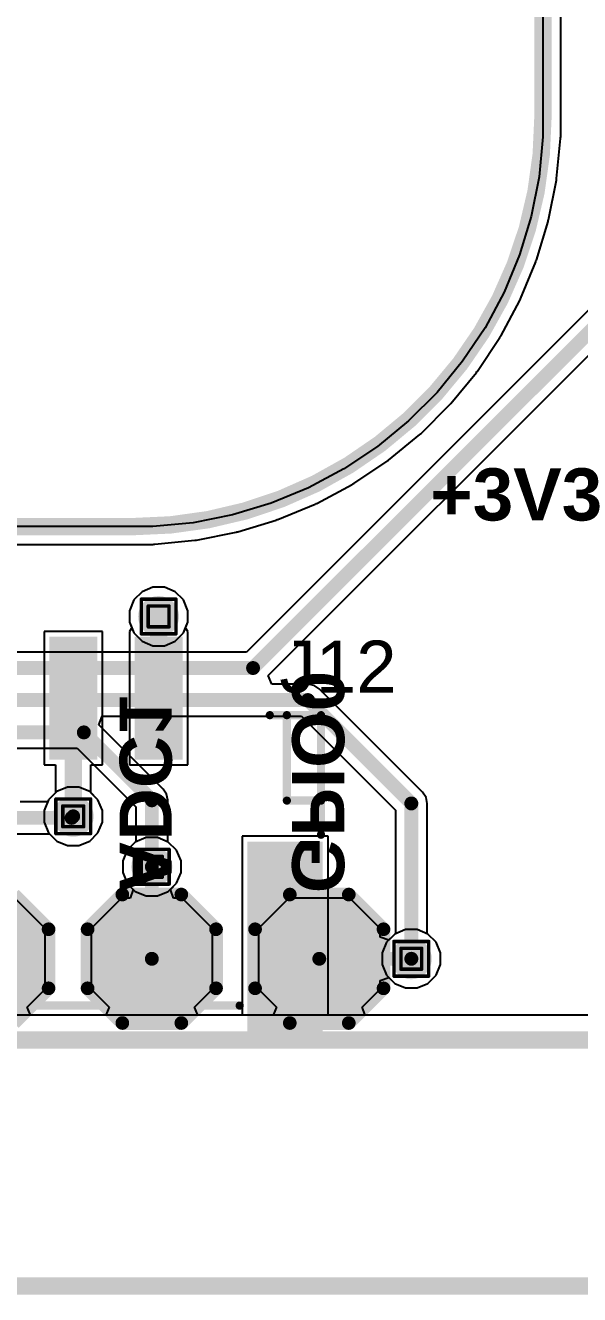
# Model space of a CAD drawing. Header units: inches. Extents: x -22 to 5433, y -13 to 5447.
# Drawn here: x 50.99 to 59.1, y -7.23 to 11.34 of the extents above; entities that cross this region are included whole.
import ezdxf

# ---------------------------------------------------------------- set-up
doc = ezdxf.new("R2010")
doc.units = ezdxf.units.IN
for name, color, linetype in [('Board_outline', 216, 'Continuous'), ('Bottom Layer', 5, 'Continuous'), ('Bottom Overlay', 54, 'Continuous'), ('Bottom Paste', 16, 'Continuous'), ('Bottom Solder', 6, 'Continuous'), ('Dimensions', 6, 'Continuous'), ('Drill Drawing', 1, 'Continuous'), ('Ground', 16, 'Continuous'), ('Multi-Layer', 9, 'Continuous'), ('Power', 76, 'Continuous'), ('Top Layer', 1, 'Continuous'), ('Top Overlay', 2, 'Continuous'), ('Top Paste', 8, 'Continuous'), ('Top Solder', 216, 'Continuous'), ('Via Holes', 16, 'Continuous')]:
    doc.layers.add(name, color=color, linetype=linetype)
doc.styles.add('Arial', font='', dxfattribs={"height": 0.2})
doc.styles.add('Arial_Bold', font='', dxfattribs={"height": 0.2})
doc.styles.get('Arial').set_extended_font_data('Arial')
doc.styles.get('Arial_Bold').set_extended_font_data('Arial', bold=True)

msp = doc.modelspace()

# ---------------------------------------------------------------- hatches: boundary and pattern name
at = {"layer": 'Bottom Layer'}
h = msp.add_hatch(color=5, dxfattribs=at)
edge = h.paths.add_edge_path()
edge.add_arc((52.938, 2.692), 0.3, 0, 360)
h = msp.add_hatch(color=5, dxfattribs=at)
edge = h.paths.add_edge_path()
edge.add_arc((51.689, -0.232), 0.3, 0, 360)
h = msp.add_hatch(color=5, dxfattribs=at)
edge = h.paths.add_edge_path()
edge.add_arc((52.839, -0.97), 0.3, 0, 360)
for points in [[(49.627, -1.936), (49.627, -2.698), (50.008, -3.079), (50.77, -3.079), (51.151, -2.698), (51.151, -1.936), (50.77, -1.555), (50.008, -1.555)], [(53.601, -2.698), (53.601, -1.936), (53.22, -1.555), (52.458, -1.555), (52.077, -1.936), (52.077, -2.698), (52.458, -3.079), (53.22, -3.079)], [(54.527, -1.936), (54.527, -2.698), (54.908, -3.079), (55.67, -3.079), (56.051, -2.698), (56.051, -1.936), (55.67, -1.555), (54.908, -1.555)]]:
    msp.add_hatch(color=5, dxfattribs=at).paths.add_polyline_path(points)
h = msp.add_hatch(color=5, dxfattribs=at)
edge = h.paths.add_edge_path()
edge.add_arc((56.635, -2.317), 0.3, 0, 360)
at = {"layer": 'Bottom Paste'}
for points in [[(49.627, -1.936), (49.627, -2.698), (50.008, -3.079), (50.77, -3.079), (51.151, -2.698), (51.151, -1.936), (50.77, -1.555), (50.008, -1.555)], [(53.601, -2.698), (53.601, -1.936), (53.22, -1.555), (52.458, -1.555), (52.077, -1.936), (52.077, -2.698), (52.458, -3.079), (53.22, -3.079)], [(54.527, -1.936), (54.527, -2.698), (54.908, -3.079), (55.67, -3.079), (56.051, -2.698), (56.051, -1.936), (55.67, -1.555), (54.908, -1.555)]]:
    msp.add_hatch(color=16, dxfattribs=at).paths.add_polyline_path(points)
at = {"layer": 'Bottom Solder'}
for points in [[(49.525, -1.885), (49.525, -2.749), (49.957, -3.18), (50.82, -3.18), (51.252, -2.749), (51.252, -1.885), (50.82, -1.453), (49.957, -1.453)], [(53.702, -2.749), (53.702, -1.885), (53.27, -1.453), (52.407, -1.453), (51.975, -1.885), (51.975, -2.749), (52.407, -3.18), (53.27, -3.18)], [(54.425, -1.885), (54.425, -2.749), (54.857, -3.18), (55.72, -3.18), (56.152, -2.749), (56.152, -1.885), (55.72, -1.453), (54.857, -1.453)]]:
    msp.add_hatch(color=6, dxfattribs=at).paths.add_polyline_path(points)
at = {"layer": 'Ground'}
h = msp.add_hatch(color=16, dxfattribs=at)
edge = h.paths.add_edge_path()
edge.add_arc((52.938, 2.692), 0.3, 0, 360)
h = msp.add_hatch(color=16, dxfattribs=at)
edge = h.paths.add_edge_path()
edge.add_arc((51.689, -0.232), 0.3, 0, 360)
h = msp.add_hatch(color=16, dxfattribs=at)
edge = h.paths.add_edge_path()
edge.add_arc((52.839, -0.97), 0.3, 0, 360)
h = msp.add_hatch(color=16, dxfattribs=at)
edge = h.paths.add_edge_path()
edge.add_arc((56.635, -2.317), 0.3, 0, 360)
at = {"layer": 'Power'}
h = msp.add_hatch(color=76, dxfattribs=at)
edge = h.paths.add_edge_path()
edge.add_arc((52.938, 2.692), 0.3, 0, 360)
h = msp.add_hatch(color=76, dxfattribs=at)
edge = h.paths.add_edge_path()
edge.add_arc((51.689, -0.232), 0.3, 0, 360)
h = msp.add_hatch(color=76, dxfattribs=at)
edge = h.paths.add_edge_path()
edge.add_arc((52.839, -0.97), 0.3, 0, 360)
h = msp.add_hatch(color=76, dxfattribs=at)
edge = h.paths.add_edge_path()
edge.add_arc((56.635, -2.317), 0.3, 0, 360)
at = {"layer": 'Top Layer'}
h = msp.add_hatch(color=1, dxfattribs=at)
edge = h.paths.add_edge_path()
edge.add_arc((52.938, 2.692), 0.3, 0, 360)
for points in [[(51.389, 2.347), (51.989, 2.347), (51.989, 0.647), (51.389, 0.647)], [(52.638, 2.347), (53.238, 2.347), (53.238, 0.647), (52.638, 0.647)], [(54.289, -0.652), (55.289, -0.652), (55.289, -3.352), (54.289, -3.352)]]:
    msp.add_hatch(color=1, dxfattribs=at).paths.add_polyline_path(points)
h = msp.add_hatch(color=1, dxfattribs=at)
edge = h.paths.add_edge_path()
edge.add_arc((51.689, -0.232), 0.3, 0, 360)
h = msp.add_hatch(color=1, dxfattribs=at)
edge = h.paths.add_edge_path()
edge.add_arc((52.839, -0.97), 0.3, 0, 360)
h = msp.add_hatch(color=1, dxfattribs=at)
edge = h.paths.add_edge_path()
edge.add_arc((56.635, -2.317), 0.3, 0, 360)
at = {"layer": 'Top Paste'}
for points in [[(51.389, 2.347), (51.989, 2.347), (51.989, 0.647), (51.389, 0.647)], [(52.638, 2.347), (53.238, 2.347), (53.238, 0.647), (52.638, 0.647)], [(54.289, -0.652), (55.289, -0.652), (55.289, -3.352), (54.289, -3.352)]]:
    msp.add_hatch(color=8, dxfattribs=at).paths.add_polyline_path(points)
at = {"layer": 'Top Solder'}
for points in [[(51.338, 2.398), (52.039, 2.398), (52.039, 0.596), (51.338, 0.596)], [(52.588, 2.398), (53.289, 2.398), (53.289, 0.596), (52.588, 0.596)], [(54.238, -0.601), (55.339, -0.601), (55.339, -3.403), (54.238, -3.403)]]:
    msp.add_hatch(color=216, dxfattribs=at).paths.add_polyline_path(points)
at = {"layer": 'Via Holes'}
h = msp.add_hatch(color=7, dxfattribs=at)
edge = h.paths.add_edge_path()
edge.add_arc((52.938, 2.692), 0.15, 0, 360)
h = msp.add_hatch(color=7, dxfattribs=at)
edge = h.paths.add_edge_path()
edge.add_arc((51.689, -0.232), 0.15, 0, 360)
h = msp.add_hatch(color=7, dxfattribs=at)
edge = h.paths.add_edge_path()
edge.add_arc((52.839, -0.97), 0.15, 0, 360)
h = msp.add_hatch(color=7, dxfattribs=at)
edge = h.paths.add_edge_path()
edge.add_arc((56.635, -2.317), 0.15, 0, 360)

# ---------------------------------------------------------------- linework, layer by layer
at = {"layer": 'Board_outline'}
for points in [[(58.561, 10.007, 0.254, 0.254, 0), (58.561, 20.983, 0.254, 0.254, 0)], [(58.561, 10.007, 0.254, 0.254, -0.414214), (52.561, 4.007, 0.254, 0.254, 0)], [(41.584, 4.007, 0.254, 0.254, 0), (52.561, 4.007, 0.254, 0.254, 0)], [(-4.689, -3.505, 0.254, 0.254, 0), (67.311, -3.505, 0.254, 0.254, 0)], [(-4.689, -3.505, 0.254, 0.254, 0), (67.311, -3.505, 0.254, 0.254, 0)]]:
    msp.add_lwpolyline(points, format="xyseb", dxfattribs=at)
for points in [[(58.497, 10.007, 0.127, 0.127, 1), (58.624, 10.007, 0.127, 0.127, 1)], [(58.497, 10.007, 0.127, 0.127, 1), (58.624, 10.007, 0.127, 0.127, 1)], [(52.497, 4.007, 0.127, 0.127, 1), (52.624, 4.007, 0.127, 0.127, 1)], [(52.497, 4.007, 0.127, 0.127, 1), (52.624, 4.007, 0.127, 0.127, 1)]]:
    msp.add_lwpolyline(points, format="xyseb", close=True, dxfattribs=at)
at = {"layer": 'Bottom Layer'}
for p, q in [((58.82, 10.007), (58.82, 20.983)), ((58.82, 9.712), (58.82, 10.007)), ((58.761, 9.1), (58.818, 9.686)), ((58.817, 9.699), (58.82, 9.712)), ((58.818, 9.686), (58.817, 9.699)), ((58.642, 8.496), (58.757, 9.075)), ((58.757, 9.087), (58.761, 9.1)), ((58.757, 9.075), (58.757, 9.087)), ((58.465, 7.908), (58.636, 8.472)), ((58.636, 8.472), (58.637, 8.485)), ((58.637, 8.485), (58.642, 8.496)), ((58.23, 7.339), (58.456, 7.884)), ((58.456, 7.884), (58.458, 7.896)), ((58.458, 7.896), (58.465, 7.908)), ((57.942, 6.796), (58.22, 7.316)), ((58.22, 7.316), (58.223, 7.328)), ((58.223, 7.328), (58.23, 7.339)), ((57.601, 6.284), (57.929, 6.774)), ((57.929, 6.774), (57.933, 6.786)), ((57.933, 6.786), (57.942, 6.796)), ((57.212, 5.808), (57.586, 6.264)), ((57.586, 6.264), (57.592, 6.275)), ((57.592, 6.275), (57.601, 6.284)), ((56.778, 5.372), (57.195, 5.789)), ((57.195, 5.789), (57.202, 5.8)), ((57.202, 5.8), (57.212, 5.808)), ((56.303, 4.981), (56.759, 5.355)), ((56.759, 5.355), (56.767, 5.365)), ((56.767, 5.365), (56.778, 5.372)), ((55.793, 4.639), (56.283, 4.966)), ((56.283, 4.966), (56.292, 4.975)), ((56.292, 4.975), (56.303, 4.981)), ((55.251, 4.348), (55.771, 4.626)), ((55.771, 4.626), (55.781, 4.634)), ((55.781, 4.634), (55.793, 4.639)), ((54.684, 4.111), (55.228, 4.337)), ((55.228, 4.337), (55.239, 4.344)), ((55.239, 4.344), (55.251, 4.348)), ((54.095, 3.932), (54.66, 4.103)), ((54.66, 4.103), (54.671, 4.109)), ((54.671, 4.109), (54.684, 4.111)), ((53.493, 3.81), (54.071, 3.925)), ((54.071, 3.925), (54.083, 3.93)), ((54.083, 3.93), (54.095, 3.932)), ((41.63, 3.748), (52.855, 3.748)), ((52.855, 3.748), (52.868, 3.75)), ((52.868, 3.75), (52.881, 3.749)), ((52.881, 3.749), (53.467, 3.807)), ((53.467, 3.807), (53.48, 3.81)), ((53.48, 3.81), (53.493, 3.81)), ((52.697, 3.054), (52.576, 2.934)), ((52.854, 3.119), (52.697, 3.054)), ((53.023, 3.119), (52.854, 3.119)), ((53.18, 3.054), (53.023, 3.119)), ((53.3, 2.934), (53.18, 3.054)), ((52.576, 2.934), (52.511, 2.777)), ((53.365, 2.777), (53.3, 2.934)), ((52.511, 2.777), (52.511, 2.608)), ((52.511, 2.608), (52.576, 2.451)), ((53.3, 2.451), (53.365, 2.608)), ((53.365, 2.608), (53.365, 2.777)), ((52.576, 2.451), (52.697, 2.33)), ((53.18, 2.33), (53.3, 2.451)), ((52.697, 2.33), (52.854, 2.265)), ((52.854, 2.265), (53.023, 2.265)), ((53.023, 2.265), (53.18, 2.33)), ((51.604, 0.195), (51.447, 0.13)), ((51.773, 0.195), (51.604, 0.195)), ((51.93, 0.13), (51.773, 0.195)), ((51.327, 0.01), (51.262, -0.147)), ((51.447, 0.13), (51.327, 0.01)), ((52.051, 0.01), (51.93, 0.13)), ((52.116, -0.147), (52.051, 0.01)), ((51.262, -0.147), (51.262, -0.317)), ((52.116, -0.317), (52.116, -0.147)), ((51.262, -0.317), (51.327, -0.474)), ((52.051, -0.474), (52.116, -0.317)), ((51.327, -0.474), (51.447, -0.594)), ((51.93, -0.594), (52.051, -0.474)), ((52.754, -0.543), (52.597, -0.608)), ((52.923, -0.543), (52.754, -0.543)), ((53.08, -0.608), (52.923, -0.543)), ((51.447, -0.594), (51.604, -0.659)), ((51.604, -0.659), (51.773, -0.659)), ((51.773, -0.659), (51.93, -0.594)), ((52.477, -0.728), (52.412, -0.885)), ((52.597, -0.608), (52.477, -0.728)), ((53.201, -0.728), (53.08, -0.608)), ((53.266, -0.885), (53.201, -0.728)), ((52.412, -0.885), (52.412, -1.055)), ((53.266, -1.055), (53.266, -0.885)), ((52.412, -1.055), (52.477, -1.212)), ((53.201, -1.212), (53.266, -1.055)), ((52.477, -1.212), (52.565, -1.301)), ((53.112, -1.301), (53.201, -1.212)), ((51.278, -1.872), (50.833, -1.428)), ((52.394, -1.428), (51.95, -1.872)), ((52.521, -1.428), (52.394, -1.428)), ((52.565, -1.301), (52.521, -1.428)), ((53.156, -1.428), (53.112, -1.301)), ((53.283, -1.428), (53.156, -1.428)), ((53.728, -1.872), (53.283, -1.428)), ((54.844, -1.428), (54.4, -1.872)), ((55.733, -1.428), (54.844, -1.428)), ((56.178, -1.872), (55.733, -1.428)), ((51.278, -2.761), (51.278, -1.872)), ((51.95, -1.872), (51.95, -2.761)), ((53.728, -2.761), (53.728, -1.872)), ((54.4, -1.872), (54.4, -2.761)), ((56.178, -1.999), (56.178, -1.872)), ((56.305, -2.043), (56.178, -1.999)), ((56.393, -1.955), (56.305, -2.043)), ((56.55, -1.89), (56.393, -1.955)), ((56.72, -1.89), (56.55, -1.89)), ((56.877, -1.955), (56.72, -1.89)), ((56.997, -2.075), (56.877, -1.955)), ((57.062, -2.232), (56.997, -2.075)), ((56.997, -2.559), (57.062, -2.402)), ((57.062, -2.402), (57.062, -2.232)), ((56.178, -2.635), (56.305, -2.59)), ((56.305, -2.59), (56.393, -2.679)), ((56.877, -2.679), (56.997, -2.559)), ((51.014, -3.025), (51.278, -2.761)), ((51.95, -2.761), (52.213, -3.025)), ((53.464, -3.025), (53.728, -2.761)), ((54.4, -2.761), (54.663, -3.025)), ((55.914, -3.025), (56.178, -2.761)), ((56.178, -2.761), (56.178, -2.635)), ((56.393, -2.679), (56.55, -2.744)), ((56.55, -2.744), (56.72, -2.744)), ((56.72, -2.744), (56.877, -2.679)), ((51.062, -3.142), (51.014, -3.025)), ((52.165, -3.142), (51.062, -3.142)), ((52.213, -3.025), (52.165, -3.142)), ((53.512, -3.142), (53.464, -3.025)), ((54.615, -3.142), (53.512, -3.142)), ((54.663, -3.025), (54.615, -3.142)), ((55.962, -3.142), (55.914, -3.025)), ((66.954, -3.142), (55.962, -3.142))]:
    msp.add_line(p, q, dxfattribs=at)
for points in [[(52.839, -2.317, 0.203, 0.203, 0), (52.839, -0.97, 0.203, 0.203, 0)], [(55.289, -2.317, 0.203, 0.203, 0), (56.635, -2.317, 0.203, 0.203, 0)]]:
    msp.add_lwpolyline(points, format="xyseb", dxfattribs=at)
for points in [[(52.788, -0.97, 0.102, 0.102, 1), (52.889, -0.97, 0.102, 0.102, 1)], [(52.788, -2.317, 0.102, 0.102, 1), (52.889, -2.317, 0.102, 0.102, 1)], [(55.238, -2.317, 0.102, 0.102, 1), (55.339, -2.317, 0.102, 0.102, 1)], [(56.584, -2.317, 0.102, 0.102, 1), (56.686, -2.317, 0.102, 0.102, 1)]]:
    msp.add_lwpolyline(points, format="xyseb", close=True, dxfattribs=at)
at = {"layer": 'Bottom Overlay'}
for points in [[(50.82, -1.377, 0.2, 0.2, 0), (51.328, -1.885, 0.2, 0.2, 0)], [(51.899, -1.885, 0.2, 0.2, 0), (52.407, -1.377, 0.2, 0.2, 0)], [(52.407, -1.377, 0.2, 0.2, 0), (53.27, -1.377, 0.2, 0.2, 0)], [(53.27, -1.377, 0.2, 0.2, 0), (53.778, -1.885, 0.2, 0.2, 0)], [(54.349, -1.885, 0.2, 0.2, 0), (54.857, -1.377, 0.2, 0.2, 0)], [(54.857, -1.377, 0.2, 0.2, 0), (55.72, -1.377, 0.2, 0.2, 0)], [(55.72, -1.377, 0.2, 0.2, 0), (56.228, -1.885, 0.2, 0.2, 0)], [(51.328, -2.749, 0.2, 0.2, 0), (51.328, -1.885, 0.2, 0.2, 0)], [(51.899, -2.749, 0.2, 0.2, 0), (51.899, -1.885, 0.2, 0.2, 0)], [(53.778, -2.749, 0.2, 0.2, 0), (53.778, -1.885, 0.2, 0.2, 0)], [(54.349, -2.749, 0.2, 0.2, 0), (54.349, -1.885, 0.2, 0.2, 0)], [(56.228, -2.749, 0.2, 0.2, 0), (56.228, -1.885, 0.2, 0.2, 0)], [(50.82, -3.257, 0.2, 0.2, 0), (51.328, -2.749, 0.2, 0.2, 0)], [(51.899, -2.749, 0.2, 0.2, 0), (52.407, -3.257, 0.2, 0.2, 0)], [(53.27, -3.257, 0.2, 0.2, 0), (53.778, -2.749, 0.2, 0.2, 0)], [(54.349, -2.749, 0.2, 0.2, 0), (54.857, -3.257, 0.2, 0.2, 0)], [(55.72, -3.257, 0.2, 0.2, 0), (56.228, -2.749, 0.2, 0.2, 0)], [(52.407, -3.257, 0.2, 0.2, 0), (53.27, -3.257, 0.2, 0.2, 0)], [(54.857, -3.257, 0.2, 0.2, 0), (55.72, -3.257, 0.2, 0.2, 0)]]:
    msp.add_lwpolyline(points, format="xyseb", dxfattribs=at)
for points in [[(52.357, -1.377, 0.1, 0.1, 1), (52.457, -1.377, 0.1, 0.1, 1)], [(52.357, -1.377, 0.1, 0.1, 1), (52.457, -1.377, 0.1, 0.1, 1)], [(53.22, -1.377, 0.1, 0.1, 1), (53.32, -1.377, 0.1, 0.1, 1)], [(53.22, -1.377, 0.1, 0.1, 1), (53.32, -1.377, 0.1, 0.1, 1)], [(54.807, -1.377, 0.1, 0.1, 1), (54.907, -1.377, 0.1, 0.1, 1)], [(54.807, -1.377, 0.1, 0.1, 1), (54.907, -1.377, 0.1, 0.1, 1)], [(55.67, -1.377, 0.1, 0.1, 1), (55.77, -1.377, 0.1, 0.1, 1)], [(55.67, -1.377, 0.1, 0.1, 1), (55.77, -1.377, 0.1, 0.1, 1)], [(51.278, -1.885, 0.1, 0.1, 1), (51.378, -1.885, 0.1, 0.1, 1)], [(51.278, -1.885, 0.1, 0.1, 1), (51.378, -1.885, 0.1, 0.1, 1)], [(51.849, -1.885, 0.1, 0.1, 1), (51.949, -1.885, 0.1, 0.1, 1)], [(51.849, -1.885, 0.1, 0.1, 1), (51.949, -1.885, 0.1, 0.1, 1)], [(53.728, -1.885, 0.1, 0.1, 1), (53.828, -1.885, 0.1, 0.1, 1)], [(53.728, -1.885, 0.1, 0.1, 1), (53.828, -1.885, 0.1, 0.1, 1)], [(54.299, -1.885, 0.1, 0.1, 1), (54.399, -1.885, 0.1, 0.1, 1)], [(54.299, -1.885, 0.1, 0.1, 1), (54.399, -1.885, 0.1, 0.1, 1)], [(56.178, -1.885, 0.1, 0.1, 1), (56.278, -1.885, 0.1, 0.1, 1)], [(56.178, -1.885, 0.1, 0.1, 1), (56.278, -1.885, 0.1, 0.1, 1)], [(51.278, -2.749, 0.1, 0.1, 1), (51.378, -2.749, 0.1, 0.1, 1)], [(51.278, -2.749, 0.1, 0.1, 1), (51.378, -2.749, 0.1, 0.1, 1)], [(51.849, -2.749, 0.1, 0.1, 1), (51.949, -2.749, 0.1, 0.1, 1)], [(51.849, -2.749, 0.1, 0.1, 1), (51.949, -2.749, 0.1, 0.1, 1)], [(53.728, -2.749, 0.1, 0.1, 1), (53.828, -2.749, 0.1, 0.1, 1)], [(53.728, -2.749, 0.1, 0.1, 1), (53.828, -2.749, 0.1, 0.1, 1)], [(54.299, -2.749, 0.1, 0.1, 1), (54.399, -2.749, 0.1, 0.1, 1)], [(54.299, -2.749, 0.1, 0.1, 1), (54.399, -2.749, 0.1, 0.1, 1)], [(56.178, -2.749, 0.1, 0.1, 1), (56.278, -2.749, 0.1, 0.1, 1)], [(56.178, -2.749, 0.1, 0.1, 1), (56.278, -2.749, 0.1, 0.1, 1)], [(52.357, -3.257, 0.1, 0.1, 1), (52.457, -3.257, 0.1, 0.1, 1)], [(52.357, -3.257, 0.1, 0.1, 1), (52.457, -3.257, 0.1, 0.1, 1)], [(53.22, -3.257, 0.1, 0.1, 1), (53.32, -3.257, 0.1, 0.1, 1)], [(53.22, -3.257, 0.1, 0.1, 1), (53.32, -3.257, 0.1, 0.1, 1)], [(54.807, -3.257, 0.1, 0.1, 1), (54.907, -3.257, 0.1, 0.1, 1)], [(54.807, -3.257, 0.1, 0.1, 1), (54.907, -3.257, 0.1, 0.1, 1)], [(55.67, -3.257, 0.1, 0.1, 1), (55.77, -3.257, 0.1, 0.1, 1)], [(55.67, -3.257, 0.1, 0.1, 1), (55.77, -3.257, 0.1, 0.1, 1)]]:
    msp.add_lwpolyline(points, format="xyseb", close=True, dxfattribs=at)
at = {"layer": 'Dimensions'}
for p, q in [((58.561, 20.983), (58.561, 10.007)), ((58.561, 10.007), (58.561, 9.712)), ((58.561, 9.712), (58.503, 9.125)), ((58.503, 9.125), (58.388, 8.547)), ((58.388, 8.547), (58.217, 7.983)), ((58.217, 7.983), (57.991, 7.438)), ((57.991, 7.438), (57.713, 6.918)), ((57.713, 6.918), (57.386, 6.428)), ((57.386, 6.428), (57.012, 5.972)), ((57.012, 5.972), (56.595, 5.556)), ((56.595, 5.556), (56.139, 5.182)), ((56.139, 5.182), (55.649, 4.854)), ((55.649, 4.854), (55.129, 4.576)), ((55.129, 4.576), (54.584, 4.35)), ((54.584, 4.35), (54.02, 4.179)), ((54.02, 4.179), (53.442, 4.064)), ((52.561, 4.007), (41.584, 4.007)), ((52.855, 4.007), (52.561, 4.007)), ((52.561, 4.007), (52.561, 4.007)), ((53.442, 4.064), (52.855, 4.007))]:
    msp.add_line(p, q, dxfattribs=at)
at = {"layer": 'Drill Drawing'}
for points in [[(52.684, 2.946, 0.0508, 0.0508, 0), (53.192, 2.946, 0.0508, 0.0508, 0)], [(52.684, 2.438, 0.0508, 0.0508, 0), (52.684, 2.946, 0.0508, 0.0508, 0)], [(53.192, 2.438, 0.0508, 0.0508, 0), (53.192, 2.946, 0.0508, 0.0508, 0)], [(52.786, 2.845, 0.0508, 0.0508, 0), (53.091, 2.845, 0.0508, 0.0508, 0)], [(52.786, 2.54, 0.0508, 0.0508, 0), (52.786, 2.845, 0.0508, 0.0508, 0)], [(53.091, 2.54, 0.0508, 0.0508, 0), (53.091, 2.845, 0.0508, 0.0508, 0)], [(52.684, 2.438, 0.0508, 0.0508, 0), (53.192, 2.438, 0.0508, 0.0508, 0)], [(52.786, 2.54, 0.0508, 0.0508, 0), (53.091, 2.54, 0.0508, 0.0508, 0)], [(51.435, 0.022, 0.0508, 0.0508, 0), (51.943, 0.022, 0.0508, 0.0508, 0)], [(51.435, -0.486, 0.0508, 0.0508, 0), (51.435, 0.022, 0.0508, 0.0508, 0)], [(51.943, -0.486, 0.0508, 0.0508, 0), (51.943, 0.022, 0.0508, 0.0508, 0)], [(51.536, -0.08, 0.0508, 0.0508, 0), (51.841, -0.08, 0.0508, 0.0508, 0)], [(51.536, -0.384, 0.0508, 0.0508, 0), (51.536, -0.08, 0.0508, 0.0508, 0)], [(51.841, -0.384, 0.0508, 0.0508, 0), (51.841, -0.08, 0.0508, 0.0508, 0)], [(51.536, -0.384, 0.0508, 0.0508, 0), (51.841, -0.384, 0.0508, 0.0508, 0)], [(51.435, -0.486, 0.0508, 0.0508, 0), (51.943, -0.486, 0.0508, 0.0508, 0)], [(52.585, -0.716, 0.0508, 0.0508, 0), (53.093, -0.716, 0.0508, 0.0508, 0)], [(52.585, -1.224, 0.0508, 0.0508, 0), (52.585, -0.716, 0.0508, 0.0508, 0)], [(53.093, -1.224, 0.0508, 0.0508, 0), (53.093, -0.716, 0.0508, 0.0508, 0)], [(52.686, -0.818, 0.0508, 0.0508, 0), (52.991, -0.818, 0.0508, 0.0508, 0)], [(52.686, -1.123, 0.0508, 0.0508, 0), (52.686, -0.818, 0.0508, 0.0508, 0)], [(52.991, -1.123, 0.0508, 0.0508, 0), (52.991, -0.818, 0.0508, 0.0508, 0)], [(52.686, -1.123, 0.0508, 0.0508, 0), (52.991, -1.123, 0.0508, 0.0508, 0)], [(52.585, -1.224, 0.0508, 0.0508, 0), (53.093, -1.224, 0.0508, 0.0508, 0)], [(56.381, -2.063, 0.0508, 0.0508, 0), (56.889, -2.063, 0.0508, 0.0508, 0)], [(56.381, -2.571, 0.0508, 0.0508, 0), (56.381, -2.063, 0.0508, 0.0508, 0)], [(56.889, -2.571, 0.0508, 0.0508, 0), (56.889, -2.063, 0.0508, 0.0508, 0)], [(56.483, -2.164, 0.0508, 0.0508, 0), (56.787, -2.164, 0.0508, 0.0508, 0)], [(56.483, -2.469, 0.0508, 0.0508, 0), (56.483, -2.164, 0.0508, 0.0508, 0)], [(56.787, -2.469, 0.0508, 0.0508, 0), (56.787, -2.164, 0.0508, 0.0508, 0)], [(56.381, -2.571, 0.0508, 0.0508, 0), (56.889, -2.571, 0.0508, 0.0508, 0)], [(56.483, -2.469, 0.0508, 0.0508, 0), (56.787, -2.469, 0.0508, 0.0508, 0)]]:
    msp.add_lwpolyline(points, format="xyseb", dxfattribs=at)
for points in [[(52.672, 2.946, 0.0254, 0.0254, 1), (52.697, 2.946, 0.0254, 0.0254, 1)], [(52.672, 2.946, 0.0254, 0.0254, 1), (52.697, 2.946, 0.0254, 0.0254, 1)], [(53.18, 2.946, 0.0254, 0.0254, 1), (53.205, 2.946, 0.0254, 0.0254, 1)], [(53.18, 2.946, 0.0254, 0.0254, 1), (53.205, 2.946, 0.0254, 0.0254, 1)], [(52.773, 2.845, 0.0254, 0.0254, 1), (52.799, 2.845, 0.0254, 0.0254, 1)], [(52.773, 2.845, 0.0254, 0.0254, 1), (52.799, 2.845, 0.0254, 0.0254, 1)], [(53.078, 2.845, 0.0254, 0.0254, 1), (53.104, 2.845, 0.0254, 0.0254, 1)], [(53.078, 2.845, 0.0254, 0.0254, 1), (53.104, 2.845, 0.0254, 0.0254, 1)], [(52.672, 2.438, 0.0254, 0.0254, 1), (52.697, 2.438, 0.0254, 0.0254, 1)], [(52.672, 2.438, 0.0254, 0.0254, 1), (52.697, 2.438, 0.0254, 0.0254, 1)], [(52.773, 2.54, 0.0254, 0.0254, 1), (52.799, 2.54, 0.0254, 0.0254, 1)], [(52.773, 2.54, 0.0254, 0.0254, 1), (52.799, 2.54, 0.0254, 0.0254, 1)], [(53.078, 2.54, 0.0254, 0.0254, 1), (53.104, 2.54, 0.0254, 0.0254, 1)], [(53.078, 2.54, 0.0254, 0.0254, 1), (53.104, 2.54, 0.0254, 0.0254, 1)], [(53.18, 2.438, 0.0254, 0.0254, 1), (53.205, 2.438, 0.0254, 0.0254, 1)], [(53.18, 2.438, 0.0254, 0.0254, 1), (53.205, 2.438, 0.0254, 0.0254, 1)], [(51.422, 0.022, 0.0254, 0.0254, 1), (51.447, 0.022, 0.0254, 0.0254, 1)], [(51.422, 0.022, 0.0254, 0.0254, 1), (51.447, 0.022, 0.0254, 0.0254, 1)], [(51.93, 0.022, 0.0254, 0.0254, 1), (51.955, 0.022, 0.0254, 0.0254, 1)], [(51.93, 0.022, 0.0254, 0.0254, 1), (51.955, 0.022, 0.0254, 0.0254, 1)], [(51.523, -0.08, 0.0254, 0.0254, 1), (51.549, -0.08, 0.0254, 0.0254, 1)], [(51.523, -0.08, 0.0254, 0.0254, 1), (51.549, -0.08, 0.0254, 0.0254, 1)], [(51.828, -0.08, 0.0254, 0.0254, 1), (51.854, -0.08, 0.0254, 0.0254, 1)], [(51.828, -0.08, 0.0254, 0.0254, 1), (51.854, -0.08, 0.0254, 0.0254, 1)], [(51.523, -0.384, 0.0254, 0.0254, 1), (51.549, -0.384, 0.0254, 0.0254, 1)], [(51.523, -0.384, 0.0254, 0.0254, 1), (51.549, -0.384, 0.0254, 0.0254, 1)], [(51.828, -0.384, 0.0254, 0.0254, 1), (51.854, -0.384, 0.0254, 0.0254, 1)], [(51.828, -0.384, 0.0254, 0.0254, 1), (51.854, -0.384, 0.0254, 0.0254, 1)], [(51.422, -0.486, 0.0254, 0.0254, 1), (51.447, -0.486, 0.0254, 0.0254, 1)], [(51.422, -0.486, 0.0254, 0.0254, 1), (51.447, -0.486, 0.0254, 0.0254, 1)], [(51.93, -0.486, 0.0254, 0.0254, 1), (51.955, -0.486, 0.0254, 0.0254, 1)], [(51.93, -0.486, 0.0254, 0.0254, 1), (51.955, -0.486, 0.0254, 0.0254, 1)], [(52.572, -0.716, 0.0254, 0.0254, 1), (52.597, -0.716, 0.0254, 0.0254, 1)], [(52.572, -0.716, 0.0254, 0.0254, 1), (52.597, -0.716, 0.0254, 0.0254, 1)], [(53.08, -0.716, 0.0254, 0.0254, 1), (53.105, -0.716, 0.0254, 0.0254, 1)], [(53.08, -0.716, 0.0254, 0.0254, 1), (53.105, -0.716, 0.0254, 0.0254, 1)], [(52.673, -0.818, 0.0254, 0.0254, 1), (52.699, -0.818, 0.0254, 0.0254, 1)], [(52.673, -0.818, 0.0254, 0.0254, 1), (52.699, -0.818, 0.0254, 0.0254, 1)], [(52.978, -0.818, 0.0254, 0.0254, 1), (53.004, -0.818, 0.0254, 0.0254, 1)], [(52.978, -0.818, 0.0254, 0.0254, 1), (53.004, -0.818, 0.0254, 0.0254, 1)], [(52.673, -1.123, 0.0254, 0.0254, 1), (52.699, -1.123, 0.0254, 0.0254, 1)], [(52.673, -1.123, 0.0254, 0.0254, 1), (52.699, -1.123, 0.0254, 0.0254, 1)], [(52.978, -1.123, 0.0254, 0.0254, 1), (53.004, -1.123, 0.0254, 0.0254, 1)], [(52.978, -1.123, 0.0254, 0.0254, 1), (53.004, -1.123, 0.0254, 0.0254, 1)], [(52.572, -1.224, 0.0254, 0.0254, 1), (52.597, -1.224, 0.0254, 0.0254, 1)], [(52.572, -1.224, 0.0254, 0.0254, 1), (52.597, -1.224, 0.0254, 0.0254, 1)], [(53.08, -1.224, 0.0254, 0.0254, 1), (53.105, -1.224, 0.0254, 0.0254, 1)], [(53.08, -1.224, 0.0254, 0.0254, 1), (53.105, -1.224, 0.0254, 0.0254, 1)], [(56.368, -2.063, 0.0254, 0.0254, 1), (56.394, -2.063, 0.0254, 0.0254, 1)], [(56.368, -2.063, 0.0254, 0.0254, 1), (56.394, -2.063, 0.0254, 0.0254, 1)], [(56.876, -2.063, 0.0254, 0.0254, 1), (56.902, -2.063, 0.0254, 0.0254, 1)], [(56.876, -2.063, 0.0254, 0.0254, 1), (56.902, -2.063, 0.0254, 0.0254, 1)], [(56.47, -2.164, 0.0254, 0.0254, 1), (56.495, -2.164, 0.0254, 0.0254, 1)], [(56.47, -2.164, 0.0254, 0.0254, 1), (56.495, -2.164, 0.0254, 0.0254, 1)], [(56.775, -2.164, 0.0254, 0.0254, 1), (56.8, -2.164, 0.0254, 0.0254, 1)], [(56.775, -2.164, 0.0254, 0.0254, 1), (56.8, -2.164, 0.0254, 0.0254, 1)], [(56.368, -2.571, 0.0254, 0.0254, 1), (56.394, -2.571, 0.0254, 0.0254, 1)], [(56.368, -2.571, 0.0254, 0.0254, 1), (56.394, -2.571, 0.0254, 0.0254, 1)], [(56.47, -2.469, 0.0254, 0.0254, 1), (56.495, -2.469, 0.0254, 0.0254, 1)], [(56.47, -2.469, 0.0254, 0.0254, 1), (56.495, -2.469, 0.0254, 0.0254, 1)], [(56.775, -2.469, 0.0254, 0.0254, 1), (56.8, -2.469, 0.0254, 0.0254, 1)], [(56.775, -2.469, 0.0254, 0.0254, 1), (56.8, -2.469, 0.0254, 0.0254, 1)], [(56.876, -2.571, 0.0254, 0.0254, 1), (56.902, -2.571, 0.0254, 0.0254, 1)], [(56.876, -2.571, 0.0254, 0.0254, 1), (56.902, -2.571, 0.0254, 0.0254, 1)]]:
    msp.add_lwpolyline(points, format="xyseb", close=True, dxfattribs=at)
at = {"layer": 'Ground'}
for p, q in [((58.82, 10.007), (58.82, 20.983)), ((58.82, 9.712), (58.82, 10.007)), ((58.761, 9.1), (58.818, 9.686)), ((58.817, 9.699), (58.82, 9.712)), ((58.818, 9.686), (58.817, 9.699)), ((58.642, 8.496), (58.757, 9.075)), ((58.757, 9.087), (58.761, 9.1)), ((58.757, 9.075), (58.757, 9.087)), ((58.465, 7.908), (58.636, 8.472)), ((58.636, 8.472), (58.637, 8.485)), ((58.637, 8.485), (58.642, 8.496)), ((58.23, 7.339), (58.456, 7.884)), ((58.456, 7.884), (58.458, 7.896)), ((58.458, 7.896), (58.465, 7.908)), ((57.942, 6.796), (58.22, 7.316)), ((58.22, 7.316), (58.223, 7.328)), ((58.223, 7.328), (58.23, 7.339)), ((57.601, 6.284), (57.929, 6.774)), ((57.929, 6.774), (57.933, 6.786)), ((57.933, 6.786), (57.942, 6.796)), ((57.212, 5.808), (57.586, 6.264)), ((57.586, 6.264), (57.592, 6.275)), ((57.592, 6.275), (57.601, 6.284)), ((56.778, 5.372), (57.195, 5.789)), ((57.195, 5.789), (57.202, 5.8)), ((57.202, 5.8), (57.212, 5.808)), ((56.303, 4.981), (56.759, 5.355)), ((56.759, 5.355), (56.767, 5.365)), ((56.767, 5.365), (56.778, 5.372)), ((55.793, 4.639), (56.283, 4.966)), ((56.283, 4.966), (56.292, 4.975)), ((56.292, 4.975), (56.303, 4.981)), ((55.251, 4.348), (55.771, 4.626)), ((55.771, 4.626), (55.781, 4.634)), ((55.781, 4.634), (55.793, 4.639)), ((54.684, 4.111), (55.228, 4.337)), ((55.228, 4.337), (55.239, 4.344)), ((55.239, 4.344), (55.251, 4.348)), ((54.095, 3.932), (54.66, 4.103)), ((54.66, 4.103), (54.671, 4.109)), ((54.671, 4.109), (54.684, 4.111)), ((53.493, 3.81), (54.071, 3.925)), ((54.071, 3.925), (54.083, 3.93)), ((54.083, 3.93), (54.095, 3.932)), ((41.289, 3.748), (52.855, 3.748)), ((52.855, 3.748), (52.868, 3.75)), ((52.868, 3.75), (52.881, 3.749)), ((52.881, 3.749), (53.467, 3.807)), ((53.467, 3.807), (53.48, 3.81)), ((53.48, 3.81), (53.493, 3.81)), ((52.697, 3.054), (52.576, 2.934)), ((52.854, 3.119), (52.697, 3.054)), ((53.023, 3.119), (52.854, 3.119)), ((53.18, 3.054), (53.023, 3.119)), ((53.3, 2.934), (53.18, 3.054)), ((52.576, 2.934), (52.511, 2.777)), ((53.365, 2.777), (53.3, 2.934)), ((52.511, 2.777), (52.511, 2.608)), ((52.511, 2.608), (52.576, 2.451)), ((53.3, 2.451), (53.365, 2.608)), ((53.365, 2.608), (53.365, 2.777)), ((52.576, 2.451), (52.697, 2.33)), ((53.18, 2.33), (53.3, 2.451)), ((52.697, 2.33), (52.854, 2.265)), ((52.854, 2.265), (53.023, 2.265)), ((53.023, 2.265), (53.18, 2.33)), ((51.604, 0.195), (51.447, 0.13)), ((51.773, 0.195), (51.604, 0.195)), ((51.93, 0.13), (51.773, 0.195)), ((51.327, 0.01), (51.313, -0.022)), ((51.447, 0.13), (51.327, 0.01)), ((52.051, 0.01), (51.93, 0.13)), ((52.116, -0.147), (52.051, 0.01)), ((51.313, -0.022), (50.913, -0.022)), ((52.116, -0.317), (52.116, -0.147)), ((52.051, -0.474), (52.116, -0.317)), ((50.673, -0.489), (51.341, -0.489)), ((51.341, -0.489), (51.447, -0.594)), ((51.93, -0.594), (52.051, -0.474)), ((52.754, -0.543), (52.597, -0.608)), ((52.923, -0.543), (52.754, -0.543)), ((53.08, -0.608), (52.923, -0.543)), ((51.447, -0.594), (51.604, -0.659)), ((51.604, -0.659), (51.773, -0.659)), ((51.773, -0.659), (51.93, -0.594)), ((52.477, -0.728), (52.412, -0.885)), ((52.597, -0.608), (52.477, -0.728)), ((53.201, -0.728), (53.08, -0.608)), ((53.266, -0.885), (53.201, -0.728)), ((52.412, -0.885), (52.412, -1.055)), ((53.266, -1.055), (53.266, -0.885)), ((52.412, -1.055), (52.477, -1.212)), ((53.201, -1.212), (53.266, -1.055)), ((52.477, -1.212), (52.597, -1.332)), ((53.08, -1.332), (53.201, -1.212)), ((52.597, -1.332), (52.754, -1.397)), ((52.754, -1.397), (52.923, -1.397)), ((52.923, -1.397), (53.08, -1.332)), ((56.393, -1.955), (56.273, -2.075)), ((56.55, -1.89), (56.393, -1.955)), ((56.72, -1.89), (56.55, -1.89)), ((56.877, -1.955), (56.72, -1.89)), ((56.997, -2.075), (56.877, -1.955)), ((56.273, -2.075), (56.208, -2.232)), ((57.062, -2.232), (56.997, -2.075)), ((56.208, -2.232), (56.208, -2.402)), ((56.208, -2.402), (56.273, -2.559)), ((56.997, -2.559), (57.062, -2.402)), ((57.062, -2.402), (57.062, -2.232)), ((56.273, -2.559), (56.393, -2.679)), ((56.877, -2.679), (56.997, -2.559)), ((56.393, -2.679), (56.55, -2.744)), ((56.55, -2.744), (56.72, -2.744)), ((56.72, -2.744), (56.877, -2.679)), ((66.954, -3.142), (-4.689, -3.142))]:
    msp.add_line(p, q, dxfattribs=at)
for points in [[(50.22, -0.255, 0.203, 0.203, 0), (51.665, -0.255, 0.203, 0.203, 0)], [(51.665, -0.255, 0.203, 0.203, 0), (51.689, -0.232, 0.203, 0.203, 0)]]:
    msp.add_lwpolyline(points, format="xyseb", dxfattribs=at)
for points in [[(51.614, -0.255, 0.102, 0.102, 1), (51.716, -0.255, 0.102, 0.102, 1)], [(51.614, -0.255, 0.102, 0.102, 1), (51.716, -0.255, 0.102, 0.102, 1)], [(51.638, -0.232, 0.102, 0.102, 1), (51.739, -0.232, 0.102, 0.102, 1)]]:
    msp.add_lwpolyline(points, format="xyseb", close=True, dxfattribs=at)
at = {"layer": 'Multi-Layer'}
for p, q in [((58.561, 20.983), (58.561, 10.007)), ((58.561, 10.007), (58.561, 9.712)), ((58.561, 9.712), (58.503, 9.125)), ((58.503, 9.125), (58.388, 8.547)), ((58.388, 8.547), (58.217, 7.983)), ((58.217, 7.983), (57.991, 7.438)), ((57.991, 7.438), (57.713, 6.918)), ((57.713, 6.918), (57.386, 6.428)), ((57.386, 6.428), (57.012, 5.972)), ((57.012, 5.972), (56.595, 5.556)), ((56.595, 5.556), (56.139, 5.182)), ((56.139, 5.182), (55.649, 4.854)), ((55.649, 4.854), (55.129, 4.576)), ((55.129, 4.576), (54.584, 4.35)), ((54.584, 4.35), (54.02, 4.179)), ((54.02, 4.179), (53.442, 4.064)), ((52.561, 4.007), (41.584, 4.007)), ((52.855, 4.007), (52.561, 4.007)), ((52.561, 4.007), (52.561, 4.007)), ((53.442, 4.064), (52.855, 4.007))]:
    msp.add_line(p, q, dxfattribs=at)
at = {"layer": 'Power'}
for p, q in [((58.82, 10.007), (58.82, 20.983)), ((58.82, 9.712), (58.82, 10.007)), ((58.761, 9.1), (58.818, 9.686)), ((58.817, 9.699), (58.82, 9.712)), ((58.818, 9.686), (58.817, 9.699)), ((58.642, 8.496), (58.757, 9.075)), ((58.757, 9.087), (58.761, 9.1)), ((58.757, 9.075), (58.757, 9.087)), ((58.465, 7.908), (58.636, 8.472)), ((58.636, 8.472), (58.637, 8.485)), ((58.637, 8.485), (58.642, 8.496)), ((59.941, 7.889), (54.223, 2.171)), ((58.23, 7.339), (58.456, 7.884)), ((58.456, 7.884), (58.458, 7.896)), ((58.458, 7.896), (58.465, 7.908)), ((54.54, 1.829), (60.271, 7.559)), ((57.942, 6.796), (58.22, 7.316)), ((58.22, 7.316), (58.223, 7.328)), ((58.223, 7.328), (58.23, 7.339)), ((57.601, 6.284), (57.929, 6.774)), ((57.929, 6.774), (57.933, 6.786)), ((57.933, 6.786), (57.942, 6.796)), ((57.212, 5.808), (57.586, 6.264)), ((57.586, 6.264), (57.592, 6.275)), ((57.592, 6.275), (57.601, 6.284)), ((56.778, 5.372), (57.195, 5.789)), ((57.195, 5.789), (57.202, 5.8)), ((57.202, 5.8), (57.212, 5.808)), ((56.303, 4.981), (56.759, 5.355)), ((56.759, 5.355), (56.767, 5.365)), ((56.767, 5.365), (56.778, 5.372)), ((55.793, 4.639), (56.283, 4.966)), ((56.283, 4.966), (56.292, 4.975)), ((56.292, 4.975), (56.303, 4.981)), ((55.251, 4.348), (55.771, 4.626)), ((55.771, 4.626), (55.781, 4.634)), ((55.781, 4.634), (55.793, 4.639)), ((54.684, 4.111), (55.228, 4.337)), ((55.228, 4.337), (55.239, 4.344)), ((55.239, 4.344), (55.251, 4.348)), ((54.095, 3.932), (54.66, 4.103)), ((54.66, 4.103), (54.671, 4.109)), ((54.671, 4.109), (54.684, 4.111)), ((53.493, 3.81), (54.071, 3.925)), ((54.071, 3.925), (54.083, 3.93)), ((54.083, 3.93), (54.095, 3.932)), ((41.289, 3.748), (52.855, 3.748)), ((52.855, 3.748), (52.868, 3.75)), ((52.868, 3.75), (52.881, 3.749)), ((52.881, 3.749), (53.467, 3.807)), ((53.467, 3.807), (53.48, 3.81)), ((53.48, 3.81), (53.493, 3.81)), ((54.223, 2.171), (46.986, 2.171)), ((54.593, 1.702), (54.54, 1.829)), ((55.123, 1.702), (54.593, 1.702)), ((55.212, 1.684), (55.123, 1.702)), ((55.287, 1.633), (55.212, 1.684)), ((56.8, 0.121), (55.287, 1.633)), ((52.062, 1.108), (52.114, 1.235)), ((52.114, 1.235), (55.026, 1.235)), ((55.026, 1.235), (56.402, -0.14)), ((53.003, 0.167), (52.062, 1.108)), ((50.703, 0.763), (51.748, 0.763)), ((51.748, 0.763), (52.605, -0.095)), ((51.604, 0.195), (51.447, 0.13)), ((51.773, 0.195), (51.604, 0.195)), ((51.93, 0.13), (51.773, 0.195)), ((51.327, 0.01), (51.262, -0.147)), ((51.447, 0.13), (51.327, 0.01)), ((52.051, 0.01), (51.93, 0.13)), ((52.116, -0.147), (52.051, 0.01)), ((53.054, 0.091), (53.003, 0.167)), ((53.072, 0.002), (53.054, 0.091)), ((53.072, -0.605), (53.072, 0.002)), ((56.85, 0.045), (56.8, 0.121)), ((56.868, -0.044), (56.85, 0.045)), ((51.262, -0.147), (51.262, -0.317)), ((52.116, -0.317), (52.116, -0.147)), ((52.605, -0.095), (52.605, -0.605)), ((56.402, -0.14), (56.402, -1.951)), ((56.868, -1.951), (56.868, -0.044)), ((51.262, -0.317), (51.327, -0.474)), ((52.051, -0.474), (52.116, -0.317)), ((51.327, -0.474), (51.447, -0.594)), ((51.93, -0.594), (52.051, -0.474)), ((51.447, -0.594), (51.604, -0.659)), ((51.604, -0.659), (51.773, -0.659)), ((51.773, -0.659), (51.93, -0.594)), ((52.477, -0.728), (52.412, -0.885)), ((52.597, -0.608), (52.477, -0.728)), ((52.605, -0.605), (52.597, -0.608)), ((53.08, -0.608), (53.072, -0.605)), ((53.201, -0.728), (53.08, -0.608)), ((53.266, -0.885), (53.201, -0.728)), ((52.412, -0.885), (52.412, -1.055)), ((53.266, -1.055), (53.266, -0.885)), ((52.412, -1.055), (52.477, -1.212)), ((53.201, -1.212), (53.266, -1.055)), ((52.477, -1.212), (52.597, -1.332)), ((53.08, -1.332), (53.201, -1.212)), ((52.597, -1.332), (52.754, -1.397)), ((52.754, -1.397), (52.923, -1.397)), ((52.923, -1.397), (53.08, -1.332)), ((56.393, -1.955), (56.273, -2.075)), ((56.402, -1.951), (56.393, -1.955)), ((56.877, -1.955), (56.868, -1.951)), ((56.997, -2.075), (56.877, -1.955)), ((56.273, -2.075), (56.208, -2.232)), ((57.062, -2.232), (56.997, -2.075)), ((56.208, -2.232), (56.208, -2.402)), ((56.208, -2.402), (56.273, -2.559)), ((56.997, -2.559), (57.062, -2.402)), ((57.062, -2.402), (57.062, -2.232)), ((56.273, -2.559), (56.393, -2.679)), ((56.877, -2.679), (56.997, -2.559)), ((56.393, -2.679), (56.55, -2.744)), ((56.55, -2.744), (56.72, -2.744)), ((56.72, -2.744), (56.877, -2.679)), ((61.459, -3.142), (39.646, -3.142))]:
    msp.add_line(p, q, dxfattribs=at)
for points in [[(54.32, 1.938, 0.203, 0.203, 0), (60.365, 7.983, 0.203, 0.203, 0)], [(39.174, 1.938, 0.203, 0.203, 0), (54.32, 1.938, 0.203, 0.203, 0)], [(39.176, 1.469, 0.203, 0.203, 0), (55.123, 1.469, 0.203, 0.203, 0)], [(55.123, 1.469, 0.203, 0.203, 0), (56.635, -0.044, 0.203, 0.203, 0)], [(39.062, 0.996, 0.203, 0.203, 0), (51.844, 0.996, 0.203, 0.203, 0)], [(51.844, 0.996, 0.203, 0.203, 0), (52.839, 0.002, 0.203, 0.203, 0)], [(52.839, -0.97, 0.203, 0.203, 0), (52.839, 0.002, 0.203, 0.203, 0)], [(56.635, -2.317, 0.203, 0.203, 0), (56.635, -0.044, 0.203, 0.203, 0)]]:
    msp.add_lwpolyline(points, format="xyseb", dxfattribs=at)
for points in [[(54.269, 1.938, 0.102, 0.102, 1), (54.37, 1.938, 0.102, 0.102, 1)], [(54.269, 1.938, 0.102, 0.102, 1), (54.37, 1.938, 0.102, 0.102, 1)], [(55.072, 1.469, 0.102, 0.102, 1), (55.173, 1.469, 0.102, 0.102, 1)], [(55.072, 1.469, 0.102, 0.102, 1), (55.173, 1.469, 0.102, 0.102, 1)], [(51.793, 0.996, 0.102, 0.102, 1), (51.895, 0.996, 0.102, 0.102, 1)], [(51.793, 0.996, 0.102, 0.102, 1), (51.895, 0.996, 0.102, 0.102, 1)], [(52.788, 0.002, 0.102, 0.102, 1), (52.889, 0.002, 0.102, 0.102, 1)], [(52.788, 0.002, 0.102, 0.102, 1), (52.889, 0.002, 0.102, 0.102, 1)], [(56.584, -0.044, 0.102, 0.102, 1), (56.686, -0.044, 0.102, 0.102, 1)], [(56.584, -0.044, 0.102, 0.102, 1), (56.686, -0.044, 0.102, 0.102, 1)], [(52.788, -0.97, 0.102, 0.102, 1), (52.889, -0.97, 0.102, 0.102, 1)], [(56.584, -2.317, 0.102, 0.102, 1), (56.686, -2.317, 0.102, 0.102, 1)]]:
    msp.add_lwpolyline(points, format="xyseb", close=True, dxfattribs=at)
at = {"layer": 'Top Layer'}
for p, q in [((58.82, 10.007), (58.82, 20.983)), ((58.82, 9.712), (58.82, 10.007)), ((58.761, 9.1), (58.818, 9.686)), ((58.817, 9.699), (58.82, 9.712)), ((58.818, 9.686), (58.817, 9.699)), ((58.642, 8.496), (58.757, 9.075)), ((58.757, 9.087), (58.761, 9.1)), ((58.757, 9.075), (58.757, 9.087)), ((58.465, 7.908), (58.636, 8.472)), ((58.636, 8.472), (58.637, 8.485)), ((58.637, 8.485), (58.642, 8.496)), ((58.23, 7.339), (58.456, 7.884)), ((58.456, 7.884), (58.458, 7.896)), ((58.458, 7.896), (58.465, 7.908)), ((57.942, 6.796), (58.22, 7.316)), ((58.22, 7.316), (58.223, 7.328)), ((58.223, 7.328), (58.23, 7.339)), ((57.601, 6.284), (57.929, 6.774)), ((57.929, 6.774), (57.933, 6.786)), ((57.933, 6.786), (57.942, 6.796)), ((57.212, 5.808), (57.586, 6.264)), ((57.586, 6.264), (57.592, 6.275)), ((57.592, 6.275), (57.601, 6.284)), ((56.778, 5.372), (57.195, 5.789)), ((57.195, 5.789), (57.202, 5.8)), ((57.202, 5.8), (57.212, 5.808)), ((56.303, 4.981), (56.759, 5.355)), ((56.759, 5.355), (56.767, 5.365)), ((56.767, 5.365), (56.778, 5.372)), ((55.793, 4.639), (56.283, 4.966)), ((56.283, 4.966), (56.292, 4.975)), ((56.292, 4.975), (56.303, 4.981)), ((55.251, 4.348), (55.771, 4.626)), ((55.771, 4.626), (55.781, 4.634)), ((55.781, 4.634), (55.793, 4.639)), ((54.684, 4.111), (55.228, 4.337)), ((55.228, 4.337), (55.239, 4.344)), ((55.239, 4.344), (55.251, 4.348)), ((54.095, 3.932), (54.66, 4.103)), ((54.66, 4.103), (54.671, 4.109)), ((54.671, 4.109), (54.684, 4.111)), ((53.493, 3.81), (54.071, 3.925)), ((54.071, 3.925), (54.083, 3.93)), ((54.083, 3.93), (54.095, 3.932)), ((41.289, 3.748), (52.855, 3.748)), ((52.855, 3.748), (52.868, 3.75)), ((52.868, 3.75), (52.881, 3.749)), ((52.881, 3.749), (53.467, 3.807)), ((53.467, 3.807), (53.48, 3.81)), ((53.48, 3.81), (53.493, 3.81)), ((52.697, 3.054), (52.576, 2.934)), ((52.854, 3.119), (52.697, 3.054)), ((53.023, 3.119), (52.854, 3.119)), ((53.18, 3.054), (53.023, 3.119)), ((53.3, 2.934), (53.18, 3.054)), ((52.576, 2.934), (52.511, 2.777)), ((53.365, 2.777), (53.3, 2.934)), ((52.511, 2.777), (52.511, 2.608)), ((52.511, 2.608), (52.546, 2.525)), ((53.331, 2.525), (53.365, 2.608)), ((53.365, 2.608), (53.365, 2.777)), ((52.116, 2.474), (51.262, 2.474)), ((51.262, 2.474), (51.262, 0.52)), ((52.116, 0.52), (52.116, 2.474)), ((52.546, 2.525), (52.511, 2.474)), ((52.511, 2.474), (52.511, 2.474)), ((52.511, 2.474), (52.511, 0.52)), ((53.365, 2.474), (53.331, 2.525)), ((53.365, 0.52), (53.365, 2.474)), ((53.365, 2.474), (53.365, 2.474)), ((51.262, 0.52), (51.43, 0.52)), ((51.43, 0.52), (51.43, 0.113)), ((51.947, 0.113), (51.947, 0.52)), ((51.947, 0.52), (52.116, 0.52)), ((52.511, 0.52), (53.365, 0.52)), ((51.327, 0.01), (51.262, -0.147)), ((51.43, 0.113), (51.327, 0.01)), ((52.051, 0.01), (51.947, 0.113)), ((52.116, -0.147), (52.051, 0.01)), ((51.262, -0.147), (51.262, -0.317)), ((52.116, -0.317), (52.116, -0.147)), ((51.262, -0.317), (51.327, -0.474)), ((52.051, -0.474), (52.116, -0.317)), ((51.327, -0.474), (51.447, -0.594)), ((51.93, -0.594), (52.051, -0.474)), ((52.754, -0.543), (52.597, -0.608)), ((52.923, -0.543), (52.754, -0.543)), ((53.08, -0.608), (52.923, -0.543)), ((55.416, -0.525), (54.162, -0.525)), ((54.162, -0.525), (54.162, -3.142)), ((55.416, -3.142), (55.416, -0.525)), ((51.447, -0.594), (51.604, -0.659)), ((51.604, -0.659), (51.773, -0.659)), ((51.773, -0.659), (51.93, -0.594)), ((52.477, -0.728), (52.412, -0.885)), ((52.597, -0.608), (52.477, -0.728)), ((53.201, -0.728), (53.08, -0.608)), ((53.266, -0.885), (53.201, -0.728)), ((52.412, -0.885), (52.412, -1.055)), ((53.266, -1.055), (53.266, -0.885)), ((52.412, -1.055), (52.477, -1.212)), ((53.201, -1.212), (53.266, -1.055)), ((52.477, -1.212), (52.597, -1.332)), ((53.08, -1.332), (53.201, -1.212)), ((52.597, -1.332), (52.754, -1.397)), ((52.754, -1.397), (52.923, -1.397)), ((52.923, -1.397), (53.08, -1.332)), ((56.393, -1.955), (56.273, -2.075)), ((56.55, -1.89), (56.393, -1.955)), ((56.72, -1.89), (56.55, -1.89)), ((56.877, -1.955), (56.72, -1.89)), ((56.997, -2.075), (56.877, -1.955)), ((56.273, -2.075), (56.208, -2.232)), ((57.062, -2.232), (56.997, -2.075)), ((56.208, -2.232), (56.208, -2.402)), ((56.208, -2.402), (56.273, -2.559)), ((56.997, -2.559), (57.062, -2.402)), ((57.062, -2.402), (57.062, -2.232)), ((56.273, -2.559), (56.393, -2.679)), ((56.877, -2.679), (56.997, -2.559)), ((56.393, -2.679), (56.55, -2.744)), ((56.55, -2.744), (56.72, -2.744)), ((56.72, -2.744), (56.877, -2.679)), ((54.162, -3.142), (45.466, -3.142)), ((66.954, -3.142), (55.416, -3.142))]:
    msp.add_line(p, q, dxfattribs=at)
for points in [[(52.938, 1.497, 0.254, 0.254, 0), (52.938, 2.692, 0.254, 0.254, 0)], [(51.689, -0.232, 0.254, 0.254, 0), (51.689, 1.497, 0.254, 0.254, 0)], [(52.938, 1.484, 0.254, 0.254, 0), (52.938, 1.497, 0.254, 0.254, 0)]]:
    msp.add_lwpolyline(points, format="xyseb", dxfattribs=at)
for points in [[(52.875, 2.692, 0.127, 0.127, 1), (53.002, 2.692, 0.127, 0.127, 1)], [(51.625, 1.497, 0.127, 0.127, 1), (51.752, 1.497, 0.127, 0.127, 1)], [(52.875, 1.497, 0.127, 0.127, 1), (53.002, 1.497, 0.127, 0.127, 1)], [(52.875, 1.497, 0.127, 0.127, 1), (53.002, 1.497, 0.127, 0.127, 1)], [(52.875, 1.484, 0.127, 0.127, 1), (53.002, 1.484, 0.127, 0.127, 1)], [(51.625, -0.232, 0.127, 0.127, 1), (51.752, -0.232, 0.127, 0.127, 1)]]:
    msp.add_lwpolyline(points, format="xyseb", close=True, dxfattribs=at)
at = {"layer": 'Top Overlay'}
for points in [[(54.564, 1.248, 0.12, 0.12, 0), (55.314, 1.248, 0.12, 0.12, 0)], [(54.814, -0.002, 0.12, 0.12, 0), (54.814, 1.248, 0.12, 0.12, 0)], [(55.314, -0.502, 0.12, 0.12, 0), (55.314, 1.248, 0.12, 0.12, 0)], [(54.814, -0.002, 0.12, 0.12, 0), (55.314, -0.002, 0.12, 0.12, 0)], [(49.364, -3.002, 0.12, 0.12, 0), (54.124, -3.002, 0.12, 0.12, 0)], [(36.032, -7.104, 0.254, 0.254, 0), (78.541, -7.104, 0.254, 0.254, 0)]]:
    msp.add_lwpolyline(points, format="xyseb", dxfattribs=at)
for points in [[(54.534, 1.248, 0.06, 0.06, 1), (54.594, 1.248, 0.06, 0.06, 1)], [(54.784, 1.248, 0.06, 0.06, 1), (54.844, 1.248, 0.06, 0.06, 1)], [(55.284, 1.248, 0.06, 0.06, 1), (55.344, 1.248, 0.06, 0.06, 1)], [(55.284, 1.248, 0.06, 0.06, 1), (55.344, 1.248, 0.06, 0.06, 1)], [(54.784, -0.002, 0.06, 0.06, 1), (54.844, -0.002, 0.06, 0.06, 1)], [(54.784, -0.002, 0.06, 0.06, 1), (54.844, -0.002, 0.06, 0.06, 1)], [(55.284, -0.002, 0.06, 0.06, 1), (55.344, -0.002, 0.06, 0.06, 1)], [(55.284, -0.502, 0.06, 0.06, 1), (55.344, -0.502, 0.06, 0.06, 1)], [(54.094, -3.002, 0.06, 0.06, 1), (54.154, -3.002, 0.06, 0.06, 1)]]:
    msp.add_lwpolyline(points, format="xyseb", close=True, dxfattribs=at)

# ---------------------------------------------------------------- texts
at = {"layer": 'Bottom Overlay', "style": 'Arial_Bold', "text_generation_flag": 2}
for s, p in [('GPIO0', (54.891, -1.357)), ('ADC1', (52.368, -1.357))]:
    msp.add_text(s, height=0.762, rotation=270, dxfattribs=at).set_placement(p)
at = {"layer": 'Top Overlay', "style": 'Arial_Bold'}
msp.add_text('+3V3', height=0.762, rotation=360, dxfattribs=at).set_placement((56.912, 4.098))
at = {"layer": 'Top Overlay', "style": 'Arial'}
msp.add_text('J12', height=0.762, dxfattribs=at).set_placement((54.704, 1.577))

doc.saveas('drawing.dxf')
